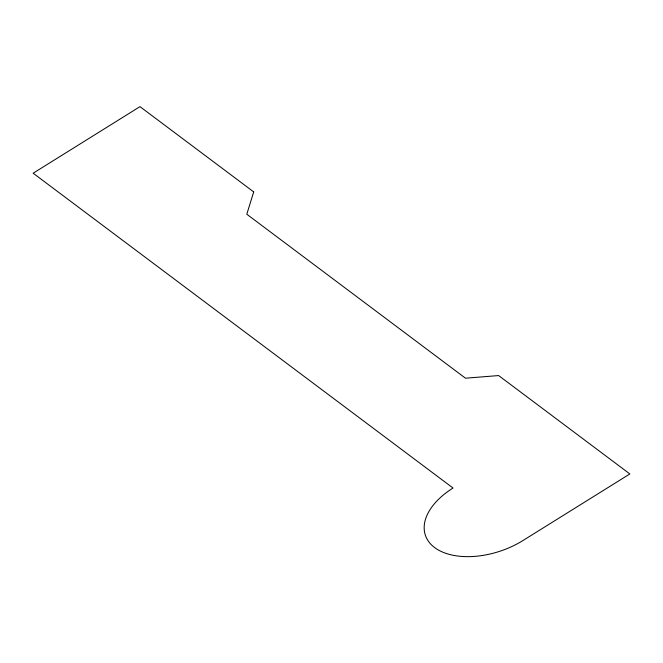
<?xml version="1.0" encoding="UTF-8"?>
<svg xmlns="http://www.w3.org/2000/svg" width="663" height="663" viewBox="0 0 663 663"><rect width="100%" height="100%" fill="white"/><g stroke="black" fill="none" stroke-linecap="round" stroke-linejoin="round"><path stroke-width="0.99" d="M253.705 191.914L246.793 214.232L465.484 378.2L498.634 375.565L629.85 473.946L523.016 540.502A66.068 38.835 -18.5 0 1 434.605 547.547A66.068 38.835 -18.5 0 1 453.036 488.034L33.15 173.209L139.984 106.644L253.705 191.914"/></g></svg>
